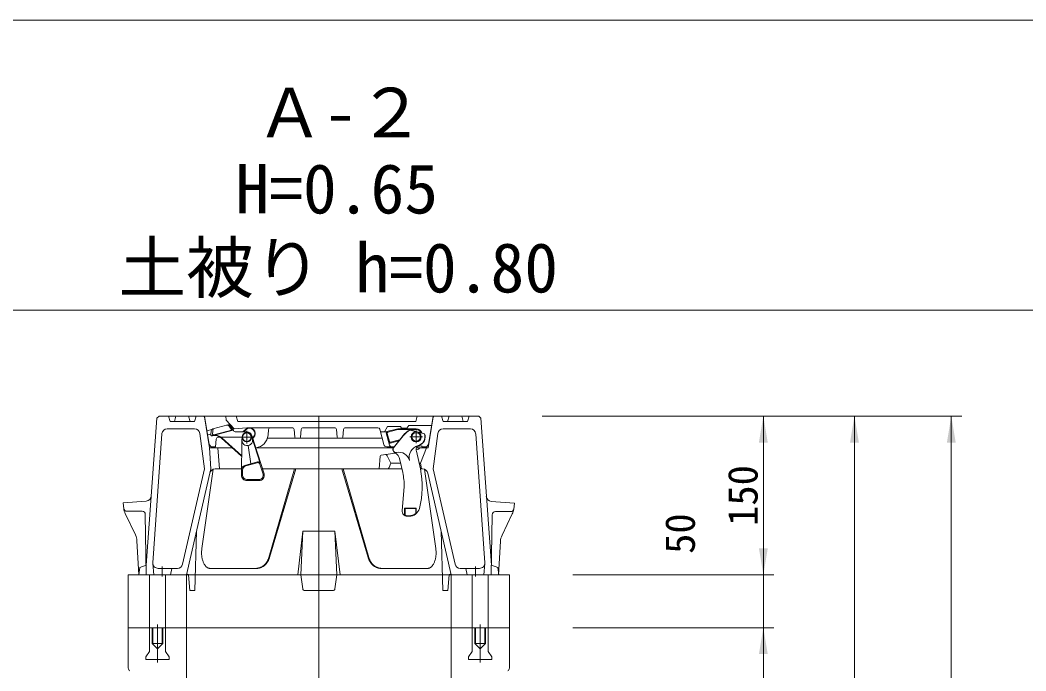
# Model space of a CAD drawing. Units: millimetres, scale not verified. Extents: x -6861 to 6861, y -3554 to 3095.
# Drawn here: x 2941 to 3891, y 2480 to 3095 of the extents above; entities that cross this region are included whole.
import ezdxf
from ezdxf.enums import TextEntityAlignment as Align

# ---------------------------------------------------------------- set-up
doc = ezdxf.new("R2010")
doc.units = ezdxf.units.MM
doc.header["$LTSCALE"] = 20
for name, color, linetype, lineweight in [('0-3_TEMP', 3, 'Continuous', 18), ('0-4_細線', 7, 'Continuous', 18), ('0-6_寸法', 1, 'Continuous', 18), ('0-9_枠線', 6, 'Continuous', 18)]:
    doc.layers.add(name, color=color, linetype=linetype, lineweight=lineweight)
doc.layers.add('0-7_注釈', color=1, linetype='Continuous')
doc.styles.add('ＭＳ ゴシック', font='')
doc.styles.get('ＭＳ ゴシック').set_extended_font_data('MS Gothic')

msp = doc.modelspace()

# ---------------------------------------------------------------- linework, layer by layer
at = {"layer": '0-3_TEMP'}
for p, q in [((1260.93, 2820.78), (6860.93, 2820.78)), ((3222.8, 2720.78), (3222.8, 2555.78)), ((3074.8, 2578.7), (3074.8, 2569.25)), ((3370.8, 2578.7), (3370.8, 2569.25)), ((3099.8, 2570.78), (3106.2, 2570.78)), ((3205.8, 2570.78), (3239.8, 2570.78)), ((3222.8, 2570.78), (3222.8, 2407.78)), ((3339.4, 2570.78), (3345.8, 2570.78)), ((3070.3, 2523.78), (3070.3, 2487.78)), ((3375.3, 2523.78), (3375.3, 2487.78))]:
    msp.add_line(p, q, dxfattribs=at)
at = {"layer": '0-4_細線'}
for p, q in [((3069.65, 2718.78), (3059.8, 2579.78)), ((3069.65, 2718.78), (3071.8, 2720.78)), ((3071.8, 2720.78), (3373.8, 2720.78)), ((3080.8, 2720.78), (3082.3, 2715.78)), ((3087.8, 2720.78), (3086.3, 2715.78)), ((3099.8, 2720.78), (3101.3, 2715.78)), ((3106.8, 2720.78), (3105.3, 2715.78)), ((3114.3, 2720.78), (3114.89, 2720.18)), ((3119.07, 2693.78), (3114.8, 2720.78)), ((3114.89, 2720.18), (3119.55, 2690.78)), ((3134.8, 2720.78), (3135.3, 2716.78)), ((3144.8, 2720.78), (3146.3, 2715.78)), ((3315.8, 2720.78), (3314.3, 2715.78)), ((3330.7, 2720.18), (3326.05, 2690.78)), ((3326.52, 2693.78), (3330.8, 2720.78)), ((3331.3, 2720.78), (3330.7, 2720.18)), ((3338.8, 2720.78), (3340.3, 2715.78)), ((3345.8, 2720.78), (3344.3, 2715.78)), ((3357.8, 2720.78), (3359.3, 2715.78)), ((3364.8, 2720.78), (3363.3, 2715.78)), ((3375.94, 2718.78), (3373.8, 2720.78)), ((3375.94, 2718.78), (3385.8, 2579.78)), ((3079.62, 2708.78), (3105.41, 2708.78)), ((3082.3, 2715.78), (3105.3, 2715.78)), ((3116.99, 2706.92), (3121.73, 2708.02)), ((3122.35, 2704.07), (3122.96, 2708.67)), ((3122.68, 2708.59), (3136.9, 2712.4)), ((3135.3, 2716.78), (3142.8, 2708.78)), ((3138.07, 2711.3), (3140.57, 2707.52)), ((3138.77, 2711.95), (3139.63, 2712.15)), ((3139.09, 2711.57), (3142.03, 2707.12)), ((3141.18, 2708.4), (3142.8, 2708.78)), ((3142.8, 2708.78), (3154.8, 2709.78)), ((3314.3, 2715.78), (3146.3, 2715.78)), ((3153.41, 2708.17), (3151.02, 2705.78)), ((3154.8, 2709.78), (3175.65, 2709.78)), ((3197.49, 2709.78), (3166.47, 2709.78)), ((3199.48, 2707.98), (3200.21, 2700.68)), ((3206.12, 2707.98), (3205.39, 2700.68)), ((3237.49, 2709.78), (3208.11, 2709.78)), ((3240.21, 2700.68), (3239.48, 2707.98)), ((3245.39, 2700.68), (3246.12, 2707.98)), ((3278.44, 2709.78), (3248.11, 2709.78)), ((3284.2, 2694), (3280.37, 2708.29)), ((3287.19, 2706.04), (3297.42, 2708.78)), ((3288.11, 2705.5), (3297.52, 2708.03)), ((3297.42, 2708.78), (3314.8, 2708.78)), ((3297.52, 2708.03), (3314.8, 2708.03)), ((3299.8, 2710.78), (3300.8, 2709.28)), ((3300.8, 2709.28), (3305.8, 2709.28)), ((3307.8, 2711.78), (3305.8, 2709.28)), ((3307.8, 2711.78), (3329.37, 2711.78)), ((3365.97, 2708.78), (3340.18, 2708.78)), ((3363.3, 2715.78), (3340.3, 2715.78)), ((3074.63, 2704.13), (3065.98, 2582.13)), ((3110.37, 2704.43), (3114.8, 2670.78)), ((3117.62, 2702.96), (3120.78, 2703.69)), ((3120.73, 2703.29), (3121.22, 2706.93)), ((3121.85, 2702.16), (3141.78, 2707.5)), ((3121.9, 2702.17), (3122.34, 2702.25)), ((3123.6, 2702.97), (3141.59, 2707.79)), ((3125.83, 2698.99), (3125.07, 2691.78)), ((3129.44, 2700.78), (3127.76, 2700.78)), ((3149.8, 2682.78), (3130.83, 2699.85)), ((3131.31, 2700.78), (3149.48, 2700.78)), ((3149.94, 2683.32), (3131.41, 2700)), ((3144.53, 2705.78), (3154.8, 2705.78)), ((3148.8, 2700.78), (3160.8, 2700.78)), ((3150.05, 2697.73), (3150.31, 2701.12)), ((3151.73, 2705.78), (3153.76, 2707.81)), ((3154.8, 2706.78), (3154.8, 2694.78)), ((3171.06, 2666.3), (3159.56, 2702.3)), ((3167.41, 2676.18), (3159.89, 2699.74)), ((3160.24, 2700.15), (3160.83, 2700.74)), ((3160.42, 2699.62), (3161.19, 2700.39)), ((3282.65, 2699.78), (3174.25, 2699.78)), ((3174.84, 2702.64), (3175.3, 2707.95)), ((3281.05, 2705.78), (3286.74, 2705.78)), ((3289.58, 2693.26), (3286.48, 2704.81)), ((3289.41, 2696.78), (3287.4, 2704.28)), ((3302.39, 2702.29), (3293.29, 2690.9)), ((3302.58, 2702.13), (3293.49, 2690.74)), ((3308.8, 2701.03), (3320.8, 2701.03)), ((3308.99, 2707.76), (3309.02, 2707.49)), ((3308.99, 2707.76), (3322.73, 2704.08)), ((3309.02, 2707.49), (3322.54, 2703.87)), ((3314.8, 2695.03), (3314.8, 2707.03)), ((3322.54, 2703.87), (3322.73, 2704.08)), ((3335.22, 2704.43), (3330.8, 2670.78)), ((3370.96, 2704.13), (3379.61, 2582.13)), ((3119.07, 2693.78), (3121.07, 2691.78)), ((3119.07, 2693.78), (3121.07, 2691.78)), ((3119.07, 2693.78), (3121.07, 2691.78)), ((3119.07, 2693.78), (3121.07, 2691.78)), ((3119.55, 2690.78), (3120.8, 2670.78)), ((3119.55, 2690.78), (3140.67, 2690.78)), ((3125.07, 2691.78), (3121.07, 2691.78)), ((3127.3, 2690.78), (3128.8, 2670.78)), ((3149.8, 2664.81), (3150.05, 2697.73)), ((3158.6, 2675.59), (3156, 2692.85)), ((3164.49, 2690.78), (3222.8, 2690.78)), ((3292.96, 2690.78), (3222.8, 2690.78)), ((3287.1, 2691.78), (3293.82, 2691.78)), ((3290.1, 2695.18), (3298.38, 2697.4)), ((3290.63, 2696.07), (3299.16, 2698.36)), ((3326.05, 2690.78), (3315.44, 2690.78)), ((3315.9, 2691.99), (3320.09, 2692.78)), ((3324.55, 2690.78), (3318.8, 2676.28)), ((3320.2, 2691.78), (3320.09, 2692.78)), ((3320.2, 2691.78), (3324.52, 2691.78)), ((3324.52, 2691.78), (3326.52, 2693.78)), ((3280.73, 2682.97), (3279.8, 2670.78)), ((3281.6, 2683.88), (3294.79, 2685.65)), ((3287.43, 2683.27), (3290.8, 2676.28)), ((3299.47, 2679.55), (3302.06, 2667.33)), ((3315.14, 2687.56), (3318.69, 2670.87)), ((3094.07, 2580.66), (3114.8, 2670.78)), ((3097.8, 2570.78), (3120.8, 2670.78)), ((3123.12, 2670.5), (3112.3, 2595.69)), ((3124.78, 2670.78), (3149.63, 2670.78)), ((3152.76, 2674.07), (3164.97, 2677.5)), ((3153.72, 2673.63), (3164.66, 2676.7)), ((3170.11, 2665.99), (3167.11, 2675.38)), ((3169.86, 2670.78), (3222.8, 2670.78)), ((3175.57, 2587.09), (3199.66, 2670.78)), ((3176.21, 2586.98), (3200.95, 2670.78)), ((3300.96, 2670.78), (3222.8, 2670.78)), ((3269.38, 2586.98), (3244.65, 2670.78)), ((3270.03, 2587.09), (3245.93, 2670.78)), ((3272.18, 2670.78), (3267.75, 2670.78)), ((3290.8, 2676.28), (3289.28, 2672.09)), ((3300.13, 2676.28), (3290.8, 2676.28)), ((3318.8, 2676.28), (3317.78, 2676.28)), ((3318.8, 2676.28), (3319.8, 2670.78)), ((3320.82, 2670.78), (3318.89, 2670.78)), ((3322.47, 2670.5), (3333.3, 2595.69)), ((3351.52, 2580.66), (3330.8, 2670.78)), ((3150.8, 2664.78), (3150.8, 2669.78)), ((3154.8, 2660.78), (3166.3, 2660.78)), ((3347.8, 2570.78), (3325.69, 2666.9)), ((3154.8, 2659.78), (3166.3, 2659.78)), ((3303.46, 2654.03), (3301.49, 2631.46)), ((3059.82, 2640.45), (3037.8, 2638.78)), ((3037.8, 2638.78), (3038.49, 2633.2)), ((3304.3, 2633.53), (3303.8, 2633.76)), ((3303.8, 2633.76), (3314.8, 2633.76)), ((3303.8, 2633.76), (3303.8, 2626.8)), ((3304.3, 2633.53), (3314.3, 2633.53)), ((3304.3, 2633.53), (3304.3, 2627.08)), ((3314.3, 2633.53), (3314.8, 2633.76)), ((3314.3, 2633.53), (3314.3, 2628.79)), ((3314.8, 2633.76), (3314.8, 2628.56)), ((3039.85, 2628.57), (3049.51, 2608.45)), ((3041.45, 2630.78), (3055.85, 2630.78)), ((3058.85, 2627.83), (3059.8, 2570.78)), ((3303.8, 2626.8), (3304.3, 2627.08)), ((3306.47, 2626.53), (3308.14, 2626.53)), ((3306.47, 2626.03), (3308.14, 2626.03)), ((3314.3, 2628.79), (3314.8, 2628.56)), ((3386.57, 2627.52), (3385.52, 2570.47)), ((3403.98, 2630.44), (3389.58, 2630.46)), ((3405.57, 2628.23), (3395.87, 2608.13)), ((3105.8, 2555.78), (3107.3, 2612.08)), ((3207.8, 2612.08), (3237.8, 2612.08)), ((3237.8, 2612.08), (3242.8, 2570.78)), ((3239.8, 2570.78), (3237.8, 2612.08)), ((3339.8, 2555.78), (3338.3, 2612.08)), ((3050.97, 2602.82), (3052.8, 2570.78)), ((3394.41, 2602.49), (3392.52, 2570.46)), ((3053.8, 2577.78), (3052.8, 2570.78)), ((3053.8, 2577.78), (3059.8, 2579.78)), ((3066.8, 2570.78), (3065.98, 2581.39)), ((3070.97, 2576.78), (3089.2, 2576.78)), ((3083.8, 2576.78), (3082.8, 2570.78)), ((3120.06, 2576.78), (3163.78, 2576.78)), ((3325.53, 2576.78), (3281.81, 2576.78)), ((3374.63, 2576.78), (3356.4, 2576.78)), ((3361.8, 2576.78), (3362.8, 2570.78)), ((3378.8, 2570.78), (3379.61, 2581.39)), ((3391.8, 2577.78), (3385.8, 2579.78)), ((3391.8, 2577.78), (3392.8, 2570.78)), ((3042.8, 2520.78), (3042.8, 2570.78)), ((3052.8, 2570.78), (3042.8, 2570.78)), ((3052.8, 2570.78), (3097.8, 2570.78)), ((3062.8, 2520.78), (3062.8, 2570.78)), ((3077.8, 2520.78), (3077.8, 2570.78)), ((3097.8, 2570.78), (3099.8, 2570.78)), ((3097.8, 2520.78), (3097.8, 2570.78)), ((3099.8, 2570.78), (3100.8, 2555.78)), ((3106.2, 2570.78), (3205.8, 2570.78)), ((3205.8, 2570.78), (3207.57, 2557.51)), ((3239.8, 2570.78), (3238.03, 2557.51)), ((3339.4, 2570.78), (3239.8, 2570.78)), ((3345.8, 2570.78), (3344.8, 2555.78)), ((3347.8, 2570.78), (3345.8, 2570.78)), ((3392.8, 2570.78), (3347.8, 2570.78)), ((3347.8, 2520.78), (3347.8, 2570.78)), ((3367.8, 2520.78), (3367.8, 2570.78)), ((3382.8, 2520.78), (3382.8, 2570.78)), ((3392.8, 2570.78), (3402.8, 2570.78)), ((3402.8, 2520.78), (3402.8, 2570.78)), ((3100.8, 2555.78), (3105.8, 2555.78)), ((3236.05, 2555.78), (3209.24, 2555.78)), ((3344.8, 2555.78), (3339.8, 2555.78)), ((3042.8, 2520.78), (3402.8, 2520.78)), ((3042.8, 2520.78), (3042.8, 2482.57)), ((3062.8, 2520.78), (3062.8, 2498.28)), ((3065.3, 2520.78), (3065.3, 2505.78)), ((3065.9, 2520.78), (3065.9, 2505.18)), ((3074.7, 2520.78), (3074.7, 2505.18)), ((3077.8, 2520.78), (3077.8, 2498.28)), ((3097.8, 2520.78), (3097.8, 2370.78)), ((3347.8, 2520.78), (3347.8, 2370.78)), ((3367.8, 2520.78), (3367.8, 2498.28)), ((3370.3, 2520.78), (3370.3, 2505.78)), ((3370.9, 2520.78), (3370.9, 2505.18)), ((3379.7, 2520.78), (3379.7, 2505.18)), ((3380.3, 2520.78), (3380.3, 2505.78)), ((3382.8, 2520.78), (3382.8, 2498.28)), ((3402.8, 2520.78), (3402.8, 2482.57)), ((3065.3, 2505.78), (3075.3, 2505.78)), ((3065.3, 2505.78), (3070.3, 2500.78)), ((3370.3, 2505.78), (3375.3, 2500.78)), ((3380.3, 2505.78), (3370.3, 2505.78)), ((3380.3, 2505.78), (3375.3, 2500.78)), ((3062.8, 2498.28), (3059.3, 2493.28)), ((3059.3, 2493.28), (3059.3, 2490.78)), ((3059.3, 2490.78), (3081.3, 2490.78)), ((3077.8, 2498.28), (3081.3, 2493.28)), ((3081.3, 2493.28), (3081.3, 2490.78)), ((3386.3, 2490.78), (3364.3, 2490.78))]:
    msp.add_line(p, q, dxfattribs=at)
for points in [[(3284.91, 2705.78), (3287.8, 2710.78), (3299.8, 2710.78)], [(3385.62, 2640.14), (3407.64, 2638.43), (3406.94, 2632.86)], [(3205.8, 2570.78), (3207.8, 2612.08), (3202.8, 2570.78)], [(3075.3, 2520.78), (3075.3, 2505.78), (3070.3, 2500.78)], [(3367.8, 2498.28), (3364.3, 2493.28), (3364.3, 2490.78)], [(3382.8, 2498.28), (3386.3, 2493.28), (3386.3, 2490.78)]]:
    msp.add_lwpolyline(points, dxfattribs=at)
for centre, radius in [((3154.8, 2700.78), 4.5), ((3154.8, 2700.78), 4), ((3314.8, 2701.03), 4.75), ((3314.8, 2701.03), 4)]:
    msp.add_circle(centre, radius, dxfattribs=at)
for centre, radius, start, end in [((3079.62, 2703.78), 5, 90, 175.943), ((3105.41, 2703.78), 5, 7.496, 90), ((3123.2, 2706.66), 2, 105, 172.38), ((3136.4, 2710.2), 2, 33.435, 105), ((3137.42, 2710.47), 2, 33.435, 105), ((3157.3, 2704.28), 5.5, 315, 135), ((3157.3, 2704.28), 5, 315, 135), ((3177.29, 2707.78), 2, 90, 175), ((3197.49, 2707.78), 2, 5.711, 90), ((3208.11, 2707.78), 2, 90, 174.289), ((3237.49, 2707.78), 2, 5.711, 90), ((3248.11, 2707.78), 2, 90, 174.289), ((3278.44, 2707.78), 2, 15, 90), ((3314.8, 2703.28), 5.5, 18.873, 90), ((3314.8, 2703.28), 4.75, 25.614, 90), ((3340.18, 2703.78), 5, 90, 172.504), ((3365.97, 2703.78), 5, 4.057, 90), ((3121.72, 2703.16), 1, 172.38, 285), ((3124.72, 2692.57), 10, 48.003, 105), ((3123.34, 2703.94), 1, 172.38, 285), ((3124.14, 2692.42), 10, 48.003, 100.392), ((3127.82, 2698.78), 2, 90, 173.991), ((3131.31, 2703.78), 3, 239.518, 270), ((3144.53, 2708.78), 3, 213.435, 270), ((3155.14, 2697.87), 5.09, 179.563, 17.716), ((3154.8, 2700.78), 5, 17.716, 90), ((3161.88, 2703.78), 13, 275.889, 355), ((3201.2, 2700.78), 1, 185.711, 270.001), ((3204.39, 2700.78), 1, 270, 354.289), ((3241.2, 2700.78), 1, 185.711, 270), ((3244.39, 2700.78), 1, 269.999, 354.289), ((3287.45, 2705.07), 1, 105, 195), ((3288.37, 2704.54), 1, 104.999, 195), ((3318.8, 2689.19), 21, 117.828, 141.396), ((3318.8, 2689.19), 20.75, 118.098, 141.396), ((3314.8, 2701.03), 8.25, 282.029, 20.153), ((3314.8, 2701.03), 8.5, 289.465, 21.032), ((3287.1, 2694.78), 3, 195, 270), ((3289.84, 2696.14), 1, 194.999, 285), ((3290.38, 2697.04), 1, 194.999, 285), ((3291.51, 2693.78), 2, 195, 270), ((3295.64, 2689.03), 3, 141.396, 242.755), ((3295.64, 2689.03), 2.75, 141.396, 283.399), ((3320.59, 2681.14), 12.5, 109.028, 190.412), ((3318.8, 2689.19), 4, 106.971, 204), ((3311.33, 2697.95), 10, 292.623, 314.134), ((3281.73, 2682.89), 1, 97.625, 175.601), ((3285.62, 2682.4), 2, 25.722, 97.625), ((3289.68, 2677.47), 10, 12, 62.755), ((3298.56, 2676.62), 10, 13.096, 103.289), ((3124.78, 2665.78), 5, 90, 167.047), ((3153.84, 2670.22), 4, 105.689, 179.563), ((3154.8, 2669.78), 4, 105.689, 180), ((3165.2, 2674.78), 2, 17.716, 105.689), ((3165.51, 2675.58), 2, 17.716, 105.689), ((3287.4, 2672.78), 2, 270, 340.017), ((3239.46, 2654.03), 81, 345.314, 12), ((3320.82, 2665.78), 5, 12.953, 90), ((3154.8, 2664.78), 5, 179.204, 270), ((3154.8, 2664.78), 4, 180, 270), ((3166.3, 2664.78), 5, 270, 17.716), ((3166.3, 2664.78), 4, 270, 17.716), ((3239.46, 2654.03), 64, 0, 12), ((3059.44, 2645.44), 5, 274.344, 355.943), ((3386.01, 2645.13), 5, 183.949, 265.548), ((3041.45, 2633.78), 3, 187.125, 270), ((3053.38, 2635.06), 15, 187.125, 205.641), ((3308.14, 2636.03), 10, 270, 345.314), ((3403.98, 2633.44), 3, 269.893, 352.768), ((3392.05, 2634.75), 15, 334.252, 352.768), ((3055.85, 2627.78), 3, 0.955, 90), ((3306.47, 2631.03), 5, 175, 270), ((3306.47, 2631.03), 4.5, 241.158, 270), ((3308.14, 2636.03), 9.5, 270, 310.388), ((3389.57, 2627.46), 3, 89.893, 178.938), ((3035.99, 2601.96), 15, 3.27, 25.641), ((3409.38, 2601.61), 15, 154.251, 176.622), ((3126.98, 2592.41), 14.95, 173.89277, 180.46211), ((3126.86, 2593.2), 14.77, 170.31074, 176.88008), ((3318.73, 2593.2), 14.77, 3.11892, 9.68825), ((3318.61, 2592.41), 14.95, 359.5389, 6.10824), ((3127.01, 2591.62), 15, 177.42047, 183.98981), ((3126.94, 2590.82), 14.9, 180.96172, 187.53106), ((3126.79, 2590.04), 14.66, 184.58302, 191.15236), ((3126.55, 2589.28), 14.3, 188.35914, 194.92847), ((3126.22, 2588.56), 13.81, 192.36873, 198.93806), ((3161.47, 2590.84), 14.56, 331.16694, 335.62697), ((3161.4, 2590.97), 14.67, 335.27597, 339.736), ((3162.15, 2590.84), 14.56, 331.16694, 335.62697), ((3161.35, 2591.11), 14.78, 339.32468, 343.78471), ((3162.08, 2590.97), 14.67, 335.27597, 339.736), ((3162.03, 2591.11), 14.78, 339.32468, 343.78471), ((3283.57, 2591.11), 14.78, 196.2168, 200.67683), ((3283.51, 2590.97), 14.67, 200.26406, 204.72408), ((3284.25, 2591.11), 14.78, 196.21538, 200.67541), ((3283.44, 2590.84), 14.56, 204.3731, 208.83313), ((3284.19, 2590.97), 14.67, 200.26406, 204.72408), ((3284.12, 2590.84), 14.56, 204.3731, 208.83313), ((3319.37, 2588.56), 13.81, 341.06298, 347.63232), ((3319.05, 2589.28), 14.3, 345.0715, 351.64084), ((3318.8, 2590.04), 14.66, 348.84661, 355.41595), ((3318.65, 2590.82), 14.9, 352.46994, 359.03928), ((3318.59, 2591.62), 15, 356.00919, 2.57852), ((3070.97, 2581.78), 5, 175.943, 270), ((3089.2, 2581.78), 5, 270, 347.047), ((3125.81, 2587.88), 13.21, 196.70895, 203.27829), ((3125.33, 2587.24), 12.52, 201.49676, 208.0661), ((3124.77, 2586.67), 11.76, 206.87362, 213.44296), ((3124.16, 2586.17), 10.97, 213.01027, 219.57961), ((3123.49, 2585.73), 10.18, 220.10416, 226.6735), ((3122.78, 2585.38), 9.44, 228.3576, 234.92694), ((3122.03, 2585.11), 8.8, 237.91499, 244.48433), ((3121.25, 2584.93), 8.33, 248.76546, 255.3348), ((3120.46, 2584.84), 8.07, 260.60549, 267.17483), ((3163.03, 2589.9), 13.13, 270.31854, 274.77857), ((3163.71, 2589.9), 13.13, 270.31854, 274.77857), ((3162.88, 2589.91), 13.15, 275.40614, 279.86617), ((3163.56, 2589.91), 13.15, 275.40614, 279.86617), ((3162.74, 2589.94), 13.2, 280.46637, 284.9264), ((3163.42, 2589.94), 13.2, 280.466, 284.92603), ((3162.6, 2589.97), 13.27, 285.48095, 289.94098), ((3163.27, 2589.97), 13.27, 285.48146, 289.94149), ((3162.46, 2590.02), 13.36, 290.43589, 294.89592), ((3163.14, 2590.02), 13.36, 290.43589, 294.89592), ((3162.32, 2590.07), 13.47, 295.31835, 299.77837), ((3163, 2590.07), 13.47, 295.31759, 299.77762), ((3162.19, 2590.14), 13.59, 300.11715, 304.57718), ((3162.87, 2590.14), 13.59, 300.11802, 304.57805), ((3162.07, 2590.21), 13.72, 304.82668, 309.2867), ((3162.74, 2590.21), 13.72, 304.82668, 309.2867), ((3161.95, 2590.3), 13.86, 309.44394, 313.90396), ((3162.63, 2590.3), 13.86, 309.44394, 313.90396), ((3161.84, 2590.39), 14.01, 313.96603, 318.42606), ((3162.51, 2590.39), 14.01, 313.96603, 318.42606), ((3161.73, 2590.49), 14.15, 318.39462, 322.85465), ((3162.41, 2590.49), 14.15, 318.39462, 322.85465), ((3161.64, 2590.6), 14.3, 322.73468, 327.19471), ((3161.55, 2590.72), 14.43, 326.98817, 331.44819), ((3162.32, 2590.6), 14.3, 322.73341, 327.19344), ((3162.23, 2590.72), 14.43, 326.98948, 331.44951), ((3283.37, 2590.72), 14.43, 208.55057, 213.0106), ((3283.28, 2590.6), 14.3, 212.80665, 217.26668), ((3284.04, 2590.72), 14.43, 208.55057, 213.0106), ((3283.18, 2590.49), 14.15, 217.14434, 221.60437), ((3283.96, 2590.6), 14.3, 212.80665, 217.26668), ((3283.86, 2590.49), 14.15, 217.14555, 221.60557), ((3283.08, 2590.39), 14.01, 221.57518, 226.03521), ((3283.76, 2590.39), 14.01, 221.57405, 226.03407), ((3282.97, 2590.3), 13.86, 226.09615, 230.55618), ((3283.65, 2590.3), 13.86, 226.09615, 230.55618), ((3282.85, 2590.21), 13.72, 230.71233, 235.17235), ((3283.53, 2590.21), 13.72, 230.7133, 235.17332), ((3282.72, 2590.14), 13.59, 235.42309, 239.88312), ((3283.4, 2590.14), 13.59, 235.42222, 239.88225), ((3282.59, 2590.07), 13.47, 240.22163, 244.68165), ((3283.27, 2590.07), 13.47, 240.22238, 244.68241), ((3282.46, 2590.02), 13.36, 245.10423, 249.56426), ((3283.14, 2590.02), 13.36, 245.10423, 249.56426), ((3282.32, 2589.97), 13.27, 250.05918, 254.51921), ((3283, 2589.97), 13.27, 250.05867, 254.5187), ((3282.18, 2589.94), 13.2, 255.0736, 259.53363), ((3282.86, 2589.94), 13.2, 255.07397, 259.534), ((3282.03, 2589.91), 13.15, 260.13383, 264.59386), ((3282.71, 2589.91), 13.15, 260.13361, 264.59364), ((3281.89, 2589.9), 13.13, 265.22143, 269.68146), ((3282.57, 2589.9), 13.13, 265.2215, 269.68153), ((3325.13, 2584.84), 8.08, 272.82479, 279.39413), ((3324.34, 2584.93), 8.33, 284.66593, 291.23527), ((3323.57, 2585.11), 8.8, 295.51485, 302.08419), ((3322.82, 2585.38), 9.44, 305.07392, 311.64326), ((3322.1, 2585.73), 10.18, 313.32533, 319.89467), ((3321.44, 2586.17), 10.97, 320.42039, 326.98973), ((3320.82, 2586.67), 11.76, 326.55807, 333.12741), ((3320.27, 2587.24), 12.52, 331.93385, 338.50319), ((3319.78, 2587.88), 13.21, 336.7206, 343.28994), ((3356.4, 2581.78), 5, 192.953, 270), ((3374.63, 2581.78), 5, 270, 4.057), ((3098.8, 2570.03), 1.25, 36.87, 143.13), ((3346.8, 2570.03), 1.25, 36.87, 143.13), ((3209.55, 2557.78), 2, 187.595, 270), ((3236.05, 2557.78), 2, 270, 352.405), ((3045.8, 2482.57), 3, 180, 240.968), ((3399.8, 2482.57), 3, 299.032, 0)]:
    msp.add_arc(centre, radius, start, end, dxfattribs=at)
at = {"layer": '0-6_寸法'}
for p, q in [((3433.8, 2720.78), (3738.79, 2720.78)), ((3433.8, 2720.78), (3652.74, 2720.78)), ((3433.8, 2720.78), (3830.3, 2720.78)), ((3642.74, 2030.78), (3642.74, 2720.78)), ((3728.79, 2070.78), (3728.79, 2720.78)), ((3820.3, 1920.78), (3820.3, 2720.78)), ((3462.64, 2570.78), (3652.74, 2570.78)), ((3462.64, 2570.78), (3652.74, 2570.78)), ((3462.8, 2520.78), (3652.74, 2520.78)), ((3462.8, 2520.78), (3652.74, 2520.78))]:
    msp.add_line(p, q, dxfattribs=at)
for points in [[(3638.57, 2695.78), (3642.74, 2720.78), (3646.9, 2695.78)], [(3724.63, 2695.78), (3728.79, 2720.78), (3732.96, 2695.78)], [(3816.13, 2695.78), (3820.3, 2720.78), (3824.47, 2695.78)], [(3638.57, 2595.78), (3642.74, 2570.78), (3646.9, 2595.78)], [(3638.57, 2595.78), (3642.74, 2570.78), (3646.9, 2595.78)], [(3638.57, 2495.78), (3642.74, 2520.78), (3646.9, 2495.78)], [(3638.57, 2495.78), (3642.74, 2520.78), (3646.9, 2495.78)]]:
    msp.add_solid(points, dxfattribs=at)
at = {"layer": '0-9_枠線'}
msp.add_line((1260.93, 3094.96), (6860.93, 3094.96), dxfattribs=at)

# ---------------------------------------------------------------- texts
at = {"layer": '0-6_寸法', "style": 'ＭＳ ゴシック'}
for s, p in [('150', (3645.78, 2616.98)), ('50', (3586.52, 2590.52))]:
    msp.add_text(s, height=28.15, rotation=90, dxfattribs=at).set_placement(p, align=Align.BOTTOM_LEFT)
at = {"layer": '0-7_注釈', "style": 'ＭＳ ゴシック'}
for s, p in [('Ａ-２', (3163.31, 2970)), ('H=0.65', (3143.97, 2898.13)), ('土被り h=0.80', (3033.4, 2823.5))]:
    msp.add_text(s, height=46.92, dxfattribs=at).set_placement(p, align=Align.BOTTOM_LEFT)

doc.saveas('drawing.dxf')
